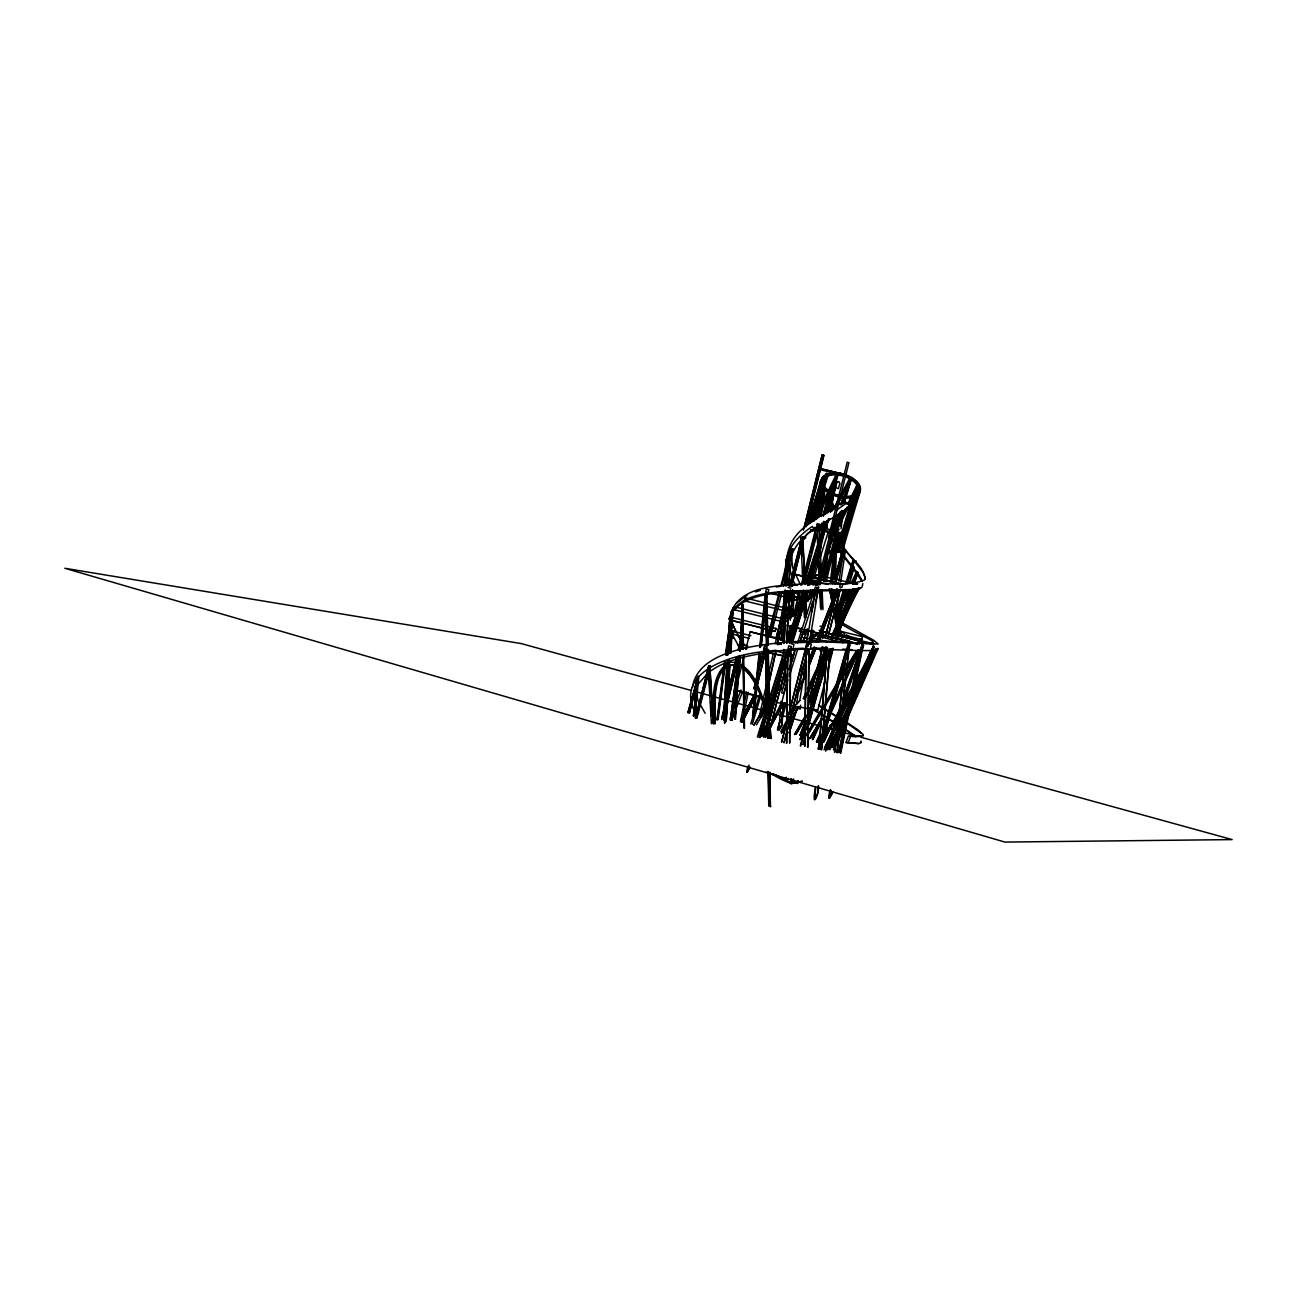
<?xml version="1.0" encoding="UTF-8"?>
<svg xmlns="http://www.w3.org/2000/svg" width="1297" height="1297" viewBox="0 0 1297 1297"><rect width="100%" height="100%" fill="white"/><g stroke="black" fill="none" stroke-linecap="round" stroke-linejoin="round"><path stroke-width="1.5" d="M846.941 722.559L857.852 729.806L863.267 734.686L863.251 735.934L848.416 735.966L846.033 742.516L858.906 743.57L860.949 742.338M860.981 741.025L860.949 742.938M861.24 736.518L852.178 736.485M729.562 627.635C725.736 587.428 788.463 592.145 814.516 590.054M786.193 781.426L786.241 777.422L786.193 781.426L788.3 778.378M786.793 727.471L786.614 743.457L786.89 727.471M787.733 651.499L786.841 723.467L787.733 651.499L789.743 648.5M789.597 742.889L789.889 716.917L789.695 742.889M790.651 649.019L789.938 712.928L790.765 646.992M804.691 746.164L805.94 648.387M804.951 746.213L806.215 648.403M807.609 747.202L808.858 649.975M807.869 747.25L809.117 650.008M742.208 604.434L742.759 649.343M831.912 601.549L832.285 589.632M832.479 583.666L834.068 534.007M833.209 603.397L833.339 599.425M833.468 597.722L833.728 589.778M834.036 579.84L835.495 534.105M837.181 524.069L837.44 516.125L836.079 516.222L835.625 530.133L840.667 513.045M834.895 595.599L835.09 589.649M837.003 530.035L835.284 583.682L844.574 550.69L842.596 550.301L835.527 575.446M782.577 640.929L782.95 631.023M783.826 607.239L784.409 591.383M785.074 573.55L786.112 559.623L785.739 569.529M783.112 640.88L783.842 621.052M784.069 615.102L784.215 611.146M784.944 591.335L784.653 599.263L785.025 591.221M785.155 585.385L785.593 573.485M784.604 619.658L784.831 613.708M786.501 568.118L785.593 559.672M784.328 641.399L785.496 609.687M786.371 585.904L786.809 574.004M782.918 640.734L783.356 630.78M786.063 567.389L786.42 561.163L786.809 565.168M783.485 640.75L783.923 630.796M784.28 621.036L784.62 614.891M747.104 772.299L749.909 766.916C745.078 778.232 746.569 768.473 749.018 765.1M783.339 703.023L782.075 725.072L779.092 729.644L780.907 701.45M781.361 689.582L782.156 679.417M783.42 653.526L783.647 649.521M783.988 643.507L786.712 595.436L789.743 590.702L786.776 642.842M779.092 729.644L781.848 725.218L783.112 703.152M784.134 685.108L785.058 669.057M786.549 642.972L789.516 590.832M784.361 684.962L785.625 662.897M727.195 666.95L723.71 715.052L726.968 662.929M727.455 654.92L728.33 640.88M728.833 632.871L729.465 622.852L730.47 622.803L729.465 622.852M727.941 654.92L729.076 636.876M729.319 632.871L729.952 622.852M725.347 704.903L725.72 698.888M726.596 684.881L726.968 678.866M728.59 652.845L728.833 648.84M729.222 642.826L729.595 636.827M729.838 632.823L730.341 624.814M726.077 721.472L729.644 664.972M730.406 652.877L731.557 634.719L730.811 640.799M724.439 723.045L727.341 666.074M728.12 654.028L731.297 611.876L732.124 616.14L729.562 652.715M724.893 723.029L728.201 660.011M728.59 653.996L731.297 611.876M725.623 709.248L725.866 705.211M724.845 722.461L725.234 716.447M725.493 712.442L726.515 696.392L725.396 712.296M728.833 660.303L726.774 692.387L728.882 660.497M729.336 652.278L731.265 622.203M725.315 722.429L729.287 660.27M726.725 705.357L725.834 719.478L726.66 709.459M726.985 701.32L727.876 687.199M728.249 681.152L729.271 665.004M730.033 652.91L730.551 644.836M724.942 712.296L725.736 700.348M726.271 692.371L726.936 682.4M727.601 672.446L728.006 666.463M728.946 652.521L729.611 642.55M730.276 632.596L730.941 622.625M729.417 652.521L732.075 612.654L732.935 612.719L730.098 653.348M725.672 714.242L726.612 700.299M726.92 695.468L727.812 682.384M728.201 676.418L729.011 664.469M729.806 652.537L730.47 642.582M730.811 637.313L731.816 622.673M732.205 616.707L732.935 612.719M725.688 719.527L729.741 660.497M726.936 705.455L727.86 691.431M728.265 685.416L729.206 671.392M730.811 647.349L731.735 633.325M726.369 719.478L729.968 665.377M730.778 653.364L732.108 633.325M739.695 657.222L734.994 719.268L739.031 656.979M739.598 651.207L742.565 605.002L740.101 651.207M735.496 719.251L739.533 656.979M740.084 648.97L743.23 605.18M788.852 640.459L789.841 626.338M790.262 620.29L791.105 608.196M791.656 600.138L792.37 590.054M789.841 632.336L790.262 626.289M790.83 618.215L792.791 589.989M792.354 614.778L792.775 608.731M793.051 604.71L793.894 592.616M792.645 616.723L794.315 592.551M824.535 513.709C821.941 511.407 832.933 486.748 828.426 498.259M765.489 651.451C735.35 653.947 673.078 670.63 695.37 713.123M692.468 687.442C696.278 660.919 727.325 651.824 749.812 647.057C779.692 641.642 810.203 639.713 840.505 641.739C895.66 646.101 870.984 642.55 841.315 624.003M714.29 696.197L714.615 720.289M694.965 693.344L694.495 699.051L696.149 707.157L698.613 712.329M818.569 786.063C818.683 796.569 811.468 809.717 815.408 787.376M818.715 749.018L827.227 650.121L819.056 749.115M814.711 799.584L815.748 787.474M814.37 799.487L817.532 794.023L818.229 785.966M821.358 749.65L830.048 648.792M821.698 749.747L822.914 735.626M823.255 731.589L830.388 648.857M822.736 577.133L823.692 567.081M823.968 581.315L826.254 557.159M825.849 573.339L827.745 553.219M833.16 495.762L832.074 506.284L833.063 506.462L832.642 508.116L831.653 507.889M831.02 503.512L831.961 493.735M695.079 714.939L698.84 676.58L698.013 676.353L693.328 715.814L695.079 714.939L693.328 715.814M694.171 716.041L698.013 676.353M758.275 675.948L753.654 716.106L752.6 715.604L755.519 687.54M756.151 681.525L759.069 653.461M759.702 647.446L765.327 593.313M754.092 716.074L753.054 715.571L755.762 689.518M757.221 675.478L759.523 653.429M760.139 647.43L764.517 605.326M764.938 601.322L765.781 593.296L766.835 593.686L761.404 645.841M753.654 716.106L760.123 653.899M760.95 645.874L766.835 593.686M759.102 667.923L760.577 653.866M820.79 481.787L822.217 481.333L820.79 481.787L807.447 525.042M830.453 582.077L833.517 554.046M831.296 582.013L833.258 563.984M833.906 557.969L834.344 553.965M831.231 598.257L832.107 590.232M835.819 556.186L836.257 552.182M836.905 546.167L837.781 538.158L836.095 537.931M829.237 797.898C839.499 778.93 824.146 812.814 830.161 789.938M834.522 752.065L844.866 662.362M845.774 654.401L846.244 650.413L849.211 645.047M829.642 798.028L830.566 790.051M834.928 752.179L846.649 650.494M836.808 752.617L840.715 718.749M841.169 714.76L843.245 696.829M843.698 692.857L844.623 684.881M845.077 680.893L847.136 662.978M847.606 658.989L848.53 651.013M837.213 752.73L849.616 645.144M816.121 584.72L816.591 580.78M824.487 513.807L825.184 507.905L827.551 508.213L827.081 512.153M824.892 513.904L825.184 507.905M782.059 615.767L785.155 589.908M785.625 585.92L789.922 550.106L790.83 549.474L792.613 550.009L788.333 585.839M785.739 607.742L782.885 631.639L781.961 632.206L780.162 631.688L781.086 631.12L785.836 591.286M786.549 585.32L790.83 549.474M782.675 626.24L783.145 622.268M784.101 614.308L784.572 610.32M787.895 582.466L788.365 578.494M789.322 570.534L789.792 566.562M790.505 560.596L790.975 556.608M836.549 549.863L838.219 536.196M840.132 520.6L841.331 510.84M842.288 503.041L843.018 497.189L844.266 496.751L844.185 503.431M837.927 544.821L838.397 540.914M840.796 521.41L841.267 517.519M837.57 551.387L839.726 533.829M840.683 526.015L842.58 510.418M843.536 502.604L844.266 496.751M838.462 550.252L838.948 546.345M841.088 528.787L843.228 511.229M716.917 719.722L724.52 661.47M725.558 653.429L729.968 623.306L726.45 655.277M717.403 719.722L725.007 661.47M726.044 653.429L729.968 623.306M717.581 719.527L724.131 669.333M724.65 665.312L725.185 661.292M725.963 655.277L728.314 637.2M728.849 633.179L729.627 627.148M718.084 719.543L725.672 661.292M806.75 639.47L808.29 629.467M800.557 705.228L800.281 709.086L797.995 708.551M876.626 650.429C841.461 651.516 803.589 645.809 767.824 652.634M821.471 515.979L822.801 506.057M823.336 502.085L825.2 488.191L824.081 487.785L820.369 515.574M730.26 720.111L738.836 656.428M739.647 650.462L740.911 642.469L740.117 648.451M730.454 720.094L739.031 656.412M740.344 656.671L731.767 720.321L742.468 691.82M731.978 720.305L740.555 656.655M742.419 642.728L741.625 648.695L742.419 642.728L740.717 642.501M819.493 515.995L820.028 512.039M820.563 508.067L822.428 494.173M823.011 498.551L823.53 494.579M714.842 691.025L715.425 687.053M834.571 611.179L835.155 607.207M838.964 581.332L843.666 549.506L845.514 549.733L840.764 581.834M835.835 615.394L839.354 591.513M852.421 584.023L855.907 576.792L856.766 571.588L851.545 582.402M856.523 575.301L857.09 571.831L851.87 582.645M796.423 704.271L799.73 700.591L796.423 704.271L802.616 666.366M804.383 656.541L805.599 648.468M807.366 638.659L815.213 590.832L818.683 587.217M799.73 700.591L805.956 662.67M809.701 640.913L818.569 587.103M827.405 502.782L828.978 496.103M787.344 555.813C791.348 526.631 822.428 517.308 842.855 501.939C860.835 503.658 839.775 511.78 835.381 516.514C817.629 526.193 797.412 536.958 790.797 557.613M791.737 554.792L792.435 550.998M843.666 549.506L845.514 549.733M742.095 722.153L748.256 692.403M805.664 602.91L808.08 591.108M823.417 516.368L825.022 508.505L827.178 509.218L825.022 508.505M806.264 601.208L807.058 597.285M824 514.747L825.2 508.862M808.031 601.338L810.058 591.497M811.663 583.634L812.473 579.694M808.631 599.636L810.657 589.795M811.857 583.909L812.668 579.97M740.376 721.829L746.553 692.079M830.712 790.019L830.356 794.169M838.575 752.341L856.814 665.085M858.873 655.18L862.651 645.922M839.046 752.519L860.187 651.353M840.278 752.957L861.403 651.872M840.748 753.119L863.121 646.068M845.19 531.721L841.737 547.48L842.953 548.096L844.25 542.178M851.545 508.7L853.264 500.82M850.119 517.698L842.953 548.096M852.275 507.84L854.853 496.021L841.915 538.547M767.143 691.512L761.323 717.144L759.296 716.511L767.273 681.071M768.359 675.283L773.304 653.591M775.249 643.863L787.101 590.784L789.16 591.367L777.503 644.382M761.323 717.144L767.37 689.647M768.651 683.762L775.557 652.326M777.292 644.479L789.16 591.367M768.44 685.627L775.768 652.245M848.627 515.963L852.94 496.265M843.763 540.719L847.2 524.961M849.778 513.142L853.231 497.383M715.814 685.238L716.625 681.606M806.588 629.969L805.729 633.893L804.027 633.568L803.102 633.276L803.978 629.353M810.901 597.966L812.635 590.119M813.932 584.234L814.808 580.31M805.729 633.893L804.788 633.601L805.664 629.677M813.024 596.312L813.9 592.389M815.635 584.525L816.494 580.602M811.727 519.854L814.403 508.116M816.17 500.285L820.628 480.717L821.941 480.782L820.142 491.093M817.499 496.897L820.628 480.717M813.041 519.935L815.716 508.181M818.391 496.443L821.941 480.782M780.924 639.697L782.74 631.882M785.463 620.161L786.825 614.292M787.733 610.384L792.256 590.848M783.177 640.361L784.085 636.438M788.154 618.831L794.494 591.448M788.495 618.718L794.834 591.319M780.599 639.826L782.853 630.05M785.123 620.29L786.485 614.421M787.846 608.552L791.932 590.978M721.91 717.598L724.245 707.886M727.05 696.213L736.372 657.336M738.236 649.57L739.63 643.734M721.651 719.495L725.834 702.001M726.774 698.11L736.566 657.287M738.431 649.505L740.295 641.723L741.057 645.857L740.133 649.748M723.353 719.77L724.293 715.879M727.082 704.222L738.269 657.53M723.548 719.722L724.488 715.831M725.882 709.994L738.463 657.466M740.328 649.684L741.252 645.793L740.295 641.723M766.414 645.987L765.117 597.641L766.705 592.891L768.1 645.322M765.684 601.613L766.705 592.891M781.848 618.539L736.015 607.158L735.286 610.044L734.475 609.833L735.188 606.947M732.059 633.957L732.773 631.136L733.907 631.38L733.194 634.201L732.059 633.957L749.131 638.367M788.317 608.747L790.181 609.201L789.468 612.071L744.3 600.787L745.029 597.868L784.555 607.79M746.894 598.339L746.164 601.257L744.3 600.787M746.877 648.776L739.225 646.652L739.922 643.847L741.949 644.317M744.348 655.212L735.577 690.328L768.1 699.715M745.807 649.359L750.185 631.801L784.539 639.745M765.343 652.002L766.089 649.003L768.602 649.651L767.84 652.667L765.343 652.002L781.848 655.471M775.022 631.299L776.011 628.478L775.022 631.299L732.432 620.615M803.394 530.262L822.185 454.923L823.887 455.474L806.556 524.961M804.01 528.446L822.185 454.923M819.137 469.401L819.396 468.379L845.449 474.637L819.526 468.525L819.137 469.401L845.304 475.821L845.449 474.637M805.94 526.793L823.773 455.296L822.314 455.085M797.136 597.074L794.721 596.49L794.007 599.36L796.423 599.944L797.136 597.074L778.297 592.081M789.143 590.994L799.163 593.896L799.876 591.01M793.229 647.479L793.975 644.463L791.138 643.734M791.656 657.644L792.402 654.693L789.922 654.045M806.41 601.905L807.383 597.998M836.241 481.479L831.896 502.344L836.273 481.544M775.752 701.936L781.491 703.59L786.306 684.33M792.062 661.227L794.948 649.667M837.035 481.738L831.896 502.344M800.136 631.363L799.114 631.12L800.719 631.542L801.692 627.635M808.988 598.387L810.933 590.589M812.392 584.736L813.365 580.845M810.009 598.663L811.954 590.865M813.414 585.028L814.386 581.121M817.094 578.073L815.537 577.635L816.251 574.766L856.895 584.282L855.355 583.845M829.983 538.06L848.919 462.753L847.233 462.202L828.394 537.671L830.096 538.158M806.312 638.173L803.913 637.589L803.167 640.523L807.026 641.577M807.755 646.376L808.501 643.361L811.371 644.074L810.625 647.09M826.659 641.593L812.976 638.027L813.705 635.092L815.748 635.595M814.986 636.584L815.716 633.666L817.061 633.974M819.153 630.326L820.093 630.585L819.364 633.471L818.423 633.228M871.471 643.928L823.092 631.898L822.363 634.8L859.571 644.074M822.152 638.14L822.882 635.206L822.655 638.237M822.752 634.914L823.092 631.898M838.64 633.844L861.857 639.534L862.57 636.697L860.641 636.211M764.582 646.311L766.754 646.895L756.167 689.274L753.995 688.658L764.582 646.311L764.014 650.251M763.058 654.093L753.995 688.658M837.554 533.732L841.688 534.299L842.126 530.976M825.492 679.369L817.726 710.48L781.491 703.59M827.924 669.657L832.285 652.164M823.514 581.299L833.906 540.492M810.106 637.832L812.084 630.05M824.47 581.413L834.393 542.503M827.048 574.02L828.524 568.183M829.513 564.292L832.479 552.635M811.176 640.232L813.657 630.504M826.027 581.883L834.457 548.826M835.933 542.989L836.922 539.098L835.381 538.612M781.54 741.997L806.993 642.712L809.344 643.393M781.799 742.046L807.269 642.728M783.907 742.63L807.836 649.23M784.166 742.678L808.112 649.246M776.028 637.913L782.513 612.8M789.5 585.741L802 537.444L803.8 537.817L791.656 586.471M776.368 638.189L780.356 622.755M781.848 616.967L782.853 613.092M789.841 586.082L802 537.444M783.826 615.118L785.333 609.331M789.322 593.864L790.327 590.005M791.316 586.131L803.8 537.817M778.184 638.594L779.675 632.806M784.166 615.427L785.658 609.639M788.154 599.976L790.651 590.33M790.068 635.562L788.333 635.092L790.83 625.43M793.326 615.767L799.309 592.583M801.303 584.85L815.262 530.749M788.333 635.092L791.543 625.381M794.04 615.718L800.525 590.573M802.016 584.769L817.483 524.831L819.185 525.334L804.74 581.396M797.039 608.52L798.044 604.661M805.015 577.619L810.495 556.364M811.484 552.506L815.975 535.126M796.747 612.33L802.243 591.059M787.701 649.748L765.165 737.426L788.787 645.825L791.17 646.473L767.629 738.058M767.548 738.058L790.586 648.451M810.657 609.444L812.652 601.727M817.11 584.363L830.015 534.202M831.507 528.414L833.987 518.784M811.727 611.6L813.705 603.883M818.683 584.574L836.062 517L834.49 516.855M815.359 602.392L818.342 590.816M819.834 585.028L837.197 517.503L836.062 517M825.346 647.446L812.311 697.786L808.825 701.304L822.671 646.927M825.686 635.319L837.181 590.8L825.346 637.411M808.825 701.304L822.849 647.09M767.711 636.762L778.865 593.702M780.891 585.871L790.505 548.68L791.494 548.68L793.164 549.231L790.635 559.007M768.683 636.827L779.837 593.734M781.864 585.904L791.494 548.68M769.413 637.265L771.423 629.434M772.445 625.527L773.969 619.658M784.085 580.521L785.609 574.652M770.369 637.33L781.524 594.253M783.55 586.422L789.111 564.892M761.29 736.177L768.91 706.768M761.615 736.469L764.16 726.677M763.317 736.712L783.112 660.303M763.641 736.988L776.53 685.708M789.76 642.128L794.834 622.56M787.474 651.256L776.611 693.165L774.714 692.679M777.876 689.712L778.865 685.918M786.258 657.384L787.733 651.694M791.332 642.518L799.601 610.06L798.028 609.671M791.543 642.89L803.994 594.075M807.01 582.483L808.68 577.165M809.523 578.559L810.203 575.933L808.663 575.56L807.982 578.17L809.523 578.559L810.657 581.623L809.117 581.234M817.369 548.307L817.985 545.94L819.38 546.28L819.704 551.711L818.31 551.371L817.369 548.307L818.764 548.647L819.704 551.711M806.734 591.043L800.233 616.107L806.556 590.589M808.047 584.801L814.321 560.547M808.226 585.255L810.058 577.084M819.234 547.334L810.366 582.612L823.206 532.208M819.623 551.501L826.27 525.009L825.151 524.734M826.043 529.289L827.016 525.512M830.437 512.299L832.479 505.133M827.081 526.825L826.594 528.706L826.4 524.15L825.265 523.891M808.663 701.126L812.149 697.624L825.168 647.284M827.681 637.605L840.197 589.195M827.843 637.751L840.375 589.341M822.622 740.117L830.615 725.623L822.898 740.247M687.961 712.588L697.397 679.158L687.961 712.588L689.453 712.945L698.24 679.401M695.614 686.745L689.453 712.945M695.532 717.808L708.648 665.653L710.497 666.058L708.648 665.653M696.035 715.895L709.119 665.799M710.026 665.928L696.424 718.003L695.062 717.679M696.894 718.133L707.967 675.705M797.995 780.875L797.606 783.534L798.271 781.005M777.487 729.757L780.162 720.094M781.232 716.22L784.961 702.698M777.552 729.822L780.227 720.159M781.28 716.301L785.025 702.779M778.93 730.114L779.935 726.174M781.588 720.451L786.339 702.99M791.527 778.751L790.457 782.61L791.202 778.654M800.314 745.824L806.199 724.585M807.269 720.727L827.097 649.278M800.638 745.921L806.004 726.612M807.609 720.808L827.437 649.359M793.342 779.189L792.613 783.161L793.683 779.302M802.989 744.462L806.199 732.886M807.269 729.027L829.205 649.927M803.313 744.559L805.988 734.913M807.593 729.125L829.545 649.992M830.615 592.842L831.701 588.984M830.81 592.761L831.912 588.887M834.636 579.208L842.596 550.301M819.315 639.778L820.952 633.974M835.106 583.699L841.104 562.428M831.49 597.155L833.128 591.335M818.05 748.855L846.13 649.667M818.472 748.969L848.206 643.928L850.021 644.512L820.32 749.471M819.915 749.358L844.655 661.908M842.11 539.568L858.387 484.592L857.122 484.656L841.38 537.704M842.645 540.395L858.387 484.592M843.617 542.259L858.695 491.223L860.041 491.628L843.617 547.172L842.256 546.75L843.861 546.442L841.737 547.48M835.771 620.274L844.882 589.454M846.584 583.666L853.41 560.547L856.036 561.196L853.41 560.547M836.241 622.236L845.936 589.454M847.638 583.666L854.464 560.531M837.359 620.923L840.213 611.292M841.348 607.434L843.05 601.662M851.578 572.771L853.28 567M837.83 622.868L847.508 590.103M849.778 582.402L854.334 566.984M836.419 550.998L852.648 496.394M837.408 550.658L853.069 497.918M838.494 547.983L840.18 542.324M838.932 549.523L841.153 542M850.654 509.98L854.561 496.783L853.621 496.038M840.699 504.841L842.953 497.335L844.525 498.275L842.953 497.335M841.51 503.787L843.196 498.161M833.241 533.245L836.646 521.864M837.781 518.07L838.916 514.277M841.753 504.792L850.427 477.685L851.594 478.334L844.234 503.009M827.972 551.922L831.896 538.774M842.596 503.09L844.282 497.448M840.213 511.845L833.955 532.71L835.155 533.375L841.964 510.596M843.05 502.361L850.427 477.685M828.232 552.717L832.155 539.584M844.071 501.663L851.594 478.334M750.752 723.937L759.523 694.884M752.341 724.293L760.399 697.073M821.455 528.933L823.757 521.345M826.059 513.774L838.138 473.972L836.776 473.827L824.681 513.596M822.233 527.863L823.968 522.172M826.838 512.704L838.138 473.972M828.216 511.456L833.339 494.562M769.591 718.408L774.244 703.023M784.166 670.306L786.501 662.605M792.321 643.361L808.063 591.416M810.398 583.715L818.569 556.77M837.44 495L839.191 496.248L837.44 495A18.369 10.263 16.5 0 1 824.13 485.937M820.077 528.754L821.812 523.08M820.855 527.701L822.006 523.907M824.892 514.439L835.252 480.344M761.355 735.594L763.722 727.86M769.624 708.519L771.391 702.715M772.574 698.856L775.525 689.177M794.429 627.278L797.379 617.615M815.083 559.574L816.851 553.787M762.069 735.286L764.436 727.536M763.576 736.177L778.897 685.87M791.851 643.296L807.772 591.059M809.539 585.255L821.309 546.556M832.512 509.802L833.695 505.927L831.62 505.425M764.273 735.853L766.64 728.103M811.614 522.172L826.124 474.961L827.097 474.589L828.053 475.367L814.143 520.713M813.187 519.935L827.097 474.589M813.754 519.173L825.913 479.517M816.332 510.888L819.785 499.621M821.504 493.995L823.238 488.369L824.373 488.175L825.103 489.001L817.061 515.266M815.748 516.336L824.373 488.175M782.756 707.951L784.182 703.963M803.086 642.258L807.237 628.753M807.528 524.264L820.871 481.009M809.474 522.723L822.217 481.333M781.605 708.389L780.47 705.422L781.653 701.58M799.99 641.902L802.94 632.271M800.233 641.756L803.183 632.125M786.825 650.591L759.653 737.458L787.214 651.11M789.597 643.442L805.777 591.594M808.177 583.909L828.54 518.622M830.939 510.937L832.723 503.852L830.647 503.349L827.616 512.996M813.592 578.705L818.91 561.714M820.077 557.937L828.345 531.511M760.253 737.523L757.399 736.874L784.636 650.024M787.052 642.307L803.41 590.2M805.226 584.412L824.584 522.659M758.599 735.026L785.025 650.559M787.425 642.89L803.637 591.059M806.637 581.461L825.249 521.961M828.248 512.364L830.647 503.349M789.241 642.858L805.55 590.735M807.366 584.947L827.291 521.232M830.307 511.585L832.723 503.852M836.208 613.173L843.536 590.103M845.984 582.418L852.696 561.261L853.799 561.569L847.087 582.726M836.695 615.427L844.639 590.427M850.41 577.473L853.475 567.859M787.636 673.516L781.572 692.857L783.696 693.457L787.895 679.904M788.981 669.771L795.661 648.516M797.623 642.842L815.408 586.974L817.629 587.687L800.346 641.529M789.241 676.142L797.768 649.132M789.208 728.963L794.023 713.48M850.556 736.307L848.173 742.841L858.906 743.57M730.811 613.919L729.044 619.269L728.801 618.442M733.162 607.742L731.378 613.108L731.135 612.281C741.073 586.131 775.93 586.049 799.536 584.153C820.774 581.105 844.185 587.817 864.272 580.116L865.148 578.478M858.695 491.223L860.041 491.628M800.006 739.355L805.81 722.234M807.739 716.511L810.301 708.908M800.265 739.566L806.053 722.429L800.768 735.561M807.982 716.722L810.544 709.119M802.827 737.831L806.037 728.314M809.895 716.884L812.473 709.264M829.188 659.719L833.047 648.289M835.625 640.669L836.905 636.859M803.07 738.042L806.296 728.525M810.139 717.095L812.716 709.475M829.432 659.946L833.29 648.516M835.852 640.896L837.149 637.086M810.787 706.184C813.414 708.227 809.296 701.661 813.397 698.532M837.522 627.764L850.573 589.519M852.518 583.78L856.442 572.317L857.836 572.285L854.269 583.974M811.792 704.449L813.754 698.726M843.082 612.67L850.265 591.627M854.172 580.164L856.442 572.317M812.165 706.281L814.127 700.526M818.034 689.047L823.255 673.727M830.437 652.683L831.734 648.857M838.916 627.797L840.861 622.057M842.823 616.302L844.136 612.476M846.746 604.824L851.951 589.503M853.912 583.763L857.836 572.285M813.819 702.634L824.26 672.008M830.777 652.877L832.09 649.035M825.865 749.131L839.532 709.281M842.791 699.796L862.148 644.933L863.51 645.468L841.396 709.897M825.686 751.19L840.002 709.443M842.612 701.855L862.148 644.933M827.275 749.536L837.019 721.116M840.926 709.735L856.523 664.259M827.745 749.715L840.099 713.69M807.95 524.458L826.692 473.356L827.924 473.924L810.349 523.015M808.436 524.345L826.692 473.356M810.544 521.248L815.262 508.035M825.395 479.728L827.924 473.924M842.888 535.321L844.979 529.646M852.648 508.813L858.841 490.671L860.187 490.817L842.175 541.173L840.796 540.995L858.841 490.671M842.061 540.071L860.187 490.817M730.227 718.36L740.944 689.907M833.371 749.585L836.922 740.198M839.046 734.572L849 708.308M851.124 702.682L870.287 652.051L873.448 647.073L837.035 744.786M833.858 749.828L835.998 744.202M838.835 736.696L847.363 714.177M848.773 710.432L870.79 652.278L873.951 647.3M837.246 742.662L845.06 722.056M847.184 716.43L873.448 647.073M695.127 691.447L697.899 684.378L707.886 673.111M800.962 680.974L797.282 690.361L800.784 680.844M803.735 673.338L805.194 669.576M808.89 660.189L814.046 647.057M816.251 641.431L836.905 588.87M803.183 675.348L805.388 669.722M808.339 662.2L814.24 647.187M816.445 641.545L837.1 588.984M801.984 683.357L806.394 672.105M808.615 666.48L815.975 647.706M818.18 642.08L838.819 589.551M797.088 690.231L799.211 691.009L805.842 674.116M808.793 666.609L816.17 647.835M818.375 642.21L839.013 589.665M799.86 735.302L805.826 720.305M808.08 714.679L810.317 709.054M800.071 735.415L806.053 720.419M808.29 714.793L809.798 711.048M800.979 735.675L806.215 722.542M809.247 700.899L824.13 663.626M835.3 635.66L853.896 589.065M808.825 702.99L822.963 667.566M835.608 635.87L854.22 589.276M810.56 702.504L818.747 682.011M823.206 670.825L826.173 663.383M829.156 655.925L832.139 648.468M835.852 639.145L855.939 588.838M810.122 704.595L819.056 682.222M821.293 676.629L826.497 663.594M829.48 656.136L832.447 648.678M836.176 639.356L856.263 589.033M718.149 676.726L719.365 673.889M832.431 746.991L837.311 735.902M838.932 732.221L847.054 713.755M858.419 687.913L860.851 682.368M871.422 658.373L873.854 652.845L878.085 648.613L846.406 720.581M832.852 747.25L836.922 738.025M838.543 734.329L847.476 714.015M849.097 710.334L874.275 653.104L878.085 648.613M839.499 735.075L841.931 729.546M845.984 720.321L874.405 655.747M876.026 652.051L877.647 648.354M838.284 739.031L842.353 729.806M850.102 477.669L851.643 477.685L834.782 509.137M823.141 741.608L830.42 725.185L831.231 725.493L823.968 741.933M823.417 741.738L830.42 725.185M823.692 741.803L831.231 725.493M816.38 741.868L820.531 732.692M823.011 727.195L843.731 681.347M845.385 677.683L857.82 650.186M816.867 742.111L820.174 734.783M824.325 725.607L830.129 712.783M831.782 709.102L842.547 685.27M846.698 676.11L857.463 652.261M817.288 741.9L820.612 734.556M823.109 729.044L858.76 650.105M817.775 742.16L820.271 736.647M827.729 720.127L859.246 650.364M806.037 693.117L803.54 698.613L805.696 692.938M807.366 689.274L826.546 647.171M830.712 638.027L853.231 588.595M807.707 689.453L826.886 647.349M831.053 638.189L853.572 588.757M816.218 673.354L804.902 699.148L803.2 698.435M818.715 667.858L827.048 649.57M832.058 638.594L853.702 591.043M807.399 693.652L816.559 673.532M819.072 668.036L826.562 651.58M832.398 638.773L854.885 589.373M812.327 739.274L821.601 719.154M812.603 739.42L821.925 719.284M812.927 739.549L821.358 721.245M828.216 749.034L838.429 727.05M840.148 723.386L850.362 701.401M852.064 697.737L863.154 673.921M866.558 666.593L874.227 650.105M828.653 749.261L849.113 705.292M852.518 697.964L874.681 650.316M830.307 747.672L836.273 734.864M839.678 727.552L846.487 712.912M854.999 694.608L865.212 672.64M866.915 668.976L871.179 659.833M829.902 749.731L847.784 711.307M853.75 698.483L876.74 649.067L875.54 648.484M824.454 747.866L834.863 726.028M840.926 713.285L873.513 646.214L874.34 646.733L825.832 748.499M824.081 749.925L837.1 722.64M841.429 713.528L851.837 691.706M854.431 686.243L873.513 646.214M826.205 746.44L836.597 724.634M840.926 715.539L850.459 695.549M873.011 645.971L873.838 646.49L853.912 688.285L864.434 666.058M815.683 519.627L837.911 473.356L836.792 473.162L813.705 521.199M817.159 518.687L838.511 474.199L837.911 473.356M825.93 746.618L836.354 724.504M840.829 715.62L851.286 693.457M868.86 657.239L871.471 651.451M829.075 741.414L836.873 724.764M839.581 719.527L849.162 699.18M852.729 692.16L862.327 671.797M866.753 662.962L871.989 651.694M835.009 616.626L848.06 589.6M835.349 616.869L847.525 591.659M791.397 710.399L794.023 704.984M820.174 650.818L821.909 647.203M835.852 618.329L849.794 589.438M791.754 710.626L794.364 705.211M820.515 651.062L822.249 647.446M836.192 618.556L850.135 589.681M852.745 584.266L855.907 576.792M833.209 533.748L835.057 534.526L859.214 484.867L858.436 483.797L848.935 503.301M810.593 686.502L814.127 679.223M817.645 672.203L826.529 653.769M837.975 630.439L858.387 588.319M808.388 692.176L814.581 679.45M818.083 672.43L826.967 653.996M838.429 630.65L858.825 588.546M834.068 531.981L845.304 508.927M847.898 503.609L857.398 484.121M847.217 506.851L834.247 533.44L835.057 534.526M834.003 534.818L836.597 529.5M840.91 520.632L846.957 508.229M848.676 504.679L855.582 490.493M769.753 725.769L781.783 702.342M770.386 727.309L781.621 705.763M770.531 727.422L781.767 705.892M740.733 720.451L754.724 693.992M743.651 715.279L754.838 694.106M742.03 722.105L756.021 695.614L742.143 722.234M788.852 724.326L798.336 706.525M789.095 724.569L798.579 706.784M780.762 731.557L787.457 719.057M791.397 712.004L795.093 704.757M781.41 732.951L788.025 720.516M790.878 715.198L795.612 706.314M781.653 733.21L795.855 706.573M783.339 730.341L787.992 721.635M793.569 711.161L795.434 707.676M827 520.632L822.314 529.371L823.238 530.83L822.006 530.084M832.301 510.856L850.427 476.939M824.487 528.365L829.172 519.627M825.119 527.328L829.788 518.605M838.219 502.879L851.318 478.415M835.981 532.224L837.23 532.581L839.11 529.176M821.277 743.311L839.662 710.043M842.564 704.79L854.172 683.778M856.117 680.277L870.627 653.996L868.228 659.541M821.277 743.894L839.629 710.659M842.531 705.422L854.139 684.427M856.069 680.925L865.731 663.432M867.661 659.946L872.492 651.191M821.763 743.619L852.745 687.572M856.604 680.568L863.38 668.312M821.763 744.202L837.23 716.203M839.159 712.702L854.626 684.719M856.571 681.217L863.332 668.976M865.261 665.474L872.994 651.483M836.808 627.148L840.715 620.144M847.541 607.904L858.274 588.66M823.806 650.818L825.751 647.316M837.44 626.354L841.348 619.366M843.293 615.864L845.239 612.379M847.2 608.877L851.091 601.889M853.037 598.403L858.89 587.914M837.23 627.408L842.11 618.669M847.962 608.163L858.695 588.919M824.227 651.078L826.173 647.576M836.889 628.364L841.769 619.626M847.622 609.136L859.311 588.173M823.271 737.604L830.356 725.493M823.546 737.734L830.615 725.623M719.981 672.462L727.066 663.918M753.946 725.007L767.321 702.488M754.011 725.088L760.172 714.696M762.231 711.226L767.37 702.569M756.491 724.845L765.7 709.167M794.445 734.442L805.81 715.296M807.869 711.826L809.944 708.34M794.672 734.588L806.021 715.441M808.096 711.956L810.155 708.486M796.018 733.924L810.495 709.54M796.245 734.07L806.572 716.641M807.82 732.124L823.336 706.168M825.411 702.715L856.442 650.835M808.29 732.416L824.843 704.741M826.902 701.288L843.455 673.613M846.552 668.425L856.895 651.126M807.01 735.237L822.557 709.248M824.633 705.795L857.787 650.348M807.48 735.529L835.463 688.756M837.522 685.286L843.747 674.894M845.822 671.424L857.22 652.375M809.312 738.836L821.698 718.554M810.625 737.312L821.958 718.716M810.268 738.009L821.617 719.397M810.544 738.171L821.893 719.559M871.13 654.288L873.011 651.256M807.204 646.911L808.939 643.912M731.93 612.346C744.786 595.939 768.083 593.831 787.409 591.886M711.388 723.71L708.227 668.15L709.799 666.155L713.577 723.839M710.27 666.301L708.227 668.15M742.37 667.436C711.729 652.115 713.01 707.011 715.296 723.856M739.258 665.62C711.923 659.833 714.76 704.109 715.522 720.678M798.693 609.12L782.983 624.619L792.564 627.018M804.399 603.494L814.386 593.637M736.485 603.024L747.056 595.42M846.811 502.896L836.97 509.867M791.689 550.641L792.613 550.009M812.408 526.355C798.466 535.612 784.02 550.268 785.869 568.394M710.902 670.825C726.952 659.557 746.829 655.942 765.83 652.861M819.347 526.939L821.731 525.415M759.296 716.511L761.534 717.046M822.784 528.771L827.308 526.76M768.035 771.472L768.748 805.632L770.386 806.572L769.996 772.266M768.748 805.632L770.71 806.426M828.053 475.367L826.124 474.961M787.101 590.784L788.949 591.448M860.073 587.719L852.486 589.649L818.164 589.957M816.753 524.215L819.137 523.907L821.374 573.76M755.519 591.935L760.285 590.346M838.235 552.198L836.306 551.809M858.176 485.175L859.214 484.867M765.473 648.938L767.435 649.7L765.473 648.938L766.722 709.2M837.23 532.581L841.186 532.548M854.804 584.282L857.755 583.747M825.103 489.001L823.238 488.369M800.265 781.572C788.187 786.322 777.957 776.514 767.516 771.942M776.287 586.99L780.048 586.422M802.892 583.65L800.833 537.558L802.681 537.298L805.242 583.78M800.833 537.558L803.183 537.72M777.519 644.56L781.491 644.09L777.162 643.15M769.461 650.997L775.411 650.3L779.74 651.24M836.938 538.255L837.781 538.158M833.209 605.683L834.587 605.537M846.033 742.516L854.707 742.922M744.121 725.753L743.538 656.963M798.628 781.459L787.717 782.075L791.154 783.647L802.259 781.264L791.154 783.647L791.705 782.983L773.142 773.725M842.564 623.014L873.902 640.41L878.134 644.025L821.747 641.885L795.401 642.745L791.073 641.788M858.906 485.435L857.122 484.656M789.792 585.547L797.687 585.158M789.387 591.789L814.597 590.946M818.245 590.848L852.502 590.54L860.073 588.595L861.986 587.201L862.878 583.618M810.203 648.143L827.778 648.305M732.075 612.654L732.481 612.719M792.191 549.231L793.164 549.231M852.178 736.323L857.058 736.42M848.692 649.521L851.999 649.651M826.189 553.171L827.616 553.235M821.05 481.252L822.363 481.317M835.998 516.028L837.44 516.125M834.636 516.125L836.079 516.222M842.774 649.116L846.714 649.392M828.832 496.038L829.772 496.151L828.588 495.908M838.332 474.815L836.776 473.827M858.938 491.774L860.284 491.92M837.392 474.021L838.511 474.199M756.167 689.274L766.754 646.895M747.137 692.566L735.577 690.328L759.053 696.084M803.102 633.276L804.788 633.601M802.308 537.817L804.124 538.19M767.84 652.667L784.328 656.12M774.098 650.818L785.074 653.153M804.578 641.091L808.89 642.047M807.172 649.181L802.843 648.241L789.338 648.938L793.667 649.894M810.463 577.392L840.699 584.169M809.733 580.278L828.426 584.444M772.461 774.568L776.433 775.476M739.225 646.652L741.252 647.122M815.294 648.241L822.849 649.975M815.537 577.635L844.866 584.477M802.956 576.046L795.839 574.522L801.416 576.095M800.719 631.542L801.741 631.785M812.976 638.027L815.002 638.529M825.249 525.139L826.27 525.009M818.91 549.036L820.304 549.377M807.95 708.081L817.726 710.48L808.226 707.757M845.158 502.896L850.54 504.517L842.855 501.939L849.211 503.885M809.782 578.64L811.322 579.029L810.203 575.933M808.809 581.85L810.203 582.191M788.057 587.476L790.846 588.173M837.408 630.504L862.57 636.697M787.603 611.6L789.468 612.071M820.093 630.585L825.962 632.028M837.684 634.93L873.838 643.879M734.475 609.833L781.134 621.393M823.482 632.012L871.924 644.058M835.009 637.346L849.681 640.945M827.243 580.959L828.232 581.202M799.325 612.492L800.865 612.881L799.601 610.06M798.498 615.313L800.054 615.702M795.71 627.424L801.497 628.883M805.356 629.839L822.72 634.184M796.407 627.975L823.238 634.687M834.733 637.573L838.559 638.529L829.658 589.114M731.216 617.275L776.011 628.478M814.873 584.866L817.694 585.563M822.882 635.206L857.349 643.831M732.756 620.679L775.298 631.331M820.012 626.192L821.925 626.678M859.927 639.048L861.857 639.534M815.716 633.666L857.155 644.139M790.132 782.513L792.613 783.161M775.801 689.777L777.795 690.28L775.801 687.767M732.773 631.136L750.963 635.757M813.705 635.092L843.131 642.68M792.175 641.675L796.001 642.68M818.926 648.662L826.562 650.656M771.342 593.41L796.423 599.944M750.185 631.801L784.847 640.864M803.913 637.589L817.888 641.269M739.922 643.847L747.688 645.89M697.105 677.488L697.948 677.715M789.046 635.06L790.765 635.53M691.155 690.442L521.232 643.588L64.85 568.281L1004.916 842.077L1232.15 839.597L861.062 737.28M697.008 692.047L765.36 710.902M773.174 713.058L788.803 717.354M792.71 718.441L822.006 726.515M825.913 727.585L837.635 730.827M841.542 731.897L855.209 735.675M816.251 574.766L817.807 575.203M781.086 631.12L782.885 631.639M790.1 591.124L799.163 593.896M863.51 645.468L861.662 644.787M838.673 533.018L841.364 533.975M735.869 662.329L739.031 663.416M826.205 473.502L827.421 474.07M858.809 641.285L846.422 634.882M849.713 478.236L850.881 478.901M837.44 716.674L818.666 705.098M831.458 713.609L835.981 716.366M839.062 717.679L845.563 721.683M835.203 722.802L813.089 708.924M827.729 718.765L835.252 723.418M820.353 706.752L828.443 711.761M821.374 714.825L813.17 709.572M836.873 724.423L841.721 727.455M839.759 630.634L844.752 633.828M846.957 723.191L861.451 733.356M844.687 728.736L855.582 736.064M844.72 729.352L855.598 736.664M741.738 667.031C755.357 677.293 761.274 694.446 765.846 710.221M741.608 664.891L748.029 670.922L756.086 683.292M767.094 772.558L765.781 772.315M744.867 669.592C756.086 680.925 761.615 696.473 765.7 711.567M854.528 561.39L843.78 548.42M851.108 566.059L839.305 551.079M855.647 562.703L863.008 572.415L865.131 577.489M852.307 567.421L862.132 581.51M843.018 497.189L843.666 497.999M776.708 684.313L778.686 686.875M810.544 530.311L811.176 531.154M737.474 644.479L739.647 647.414M739.857 648.16L731.103 632.45M745.191 645.76L739.76 638.416L732.692 624.668M743.23 643.588L737.474 634.963M705.13 713.269L697.899 700.315L696.586 693.798M795.888 592.275L800.427 598.501M843.747 547.496C850.07 558.407 864.078 565.962 865.148 579.37M842.628 545.826L837.149 537.363M839.272 550.155L858.533 574.214L862.148 580.618M840.829 539.601L841.364 540.444M831.912 538.304L834.911 543.362M831.961 539.244L833.955 542.616M800.573 585.028L792.856 568.297L791.381 556.672M793.342 580.813L795.499 585.401M789.306 579.937L792.191 586.066M798.903 612.719L800.184 615.508M798.077 611.244L799.649 611.633M757.043 685.059L766.349 710.951M731.33 633.228L733.518 638.221M735.821 632.158L732.108 622.317M792.289 577.846L789.905 569.253M766.478 709.556C760.577 691.577 752.536 661.6 729.206 662.183C709.556 674.683 713.155 703.444 714.404 723.596M829.205 588.692L831.182 596.442M834.636 609.979L835.625 613.854M837.1 619.658L838.575 625.478M839.564 629.337L841.542 637.086L839.726 629.385M830.064 588.903L833.29 602.408M834.668 608.18L838.348 623.598M832.642 508.116L832.496 503.982L833.063 506.462M768.602 718.506L769.251 722.153M767.986 718.165L770.742 738.301M767.613 720.305L769.932 738.009M769.915 725.817L771.342 738.625M770.11 733.064L770.548 738.333M709.799 666.155L713.107 723.71M709.264 678.201L710.059 692.095M710.626 702.017L711.405 715.895M833.695 505.927L833.728 506.754M822.087 589.713L822.979 609.655M819.477 544.01L819.85 551.987M820.385 563.936L820.563 567.924M821.633 591.837L822.347 607.774M817.288 524.02L818.277 545.956M818.456 549.944L819.98 583.861M820.239 589.843L821.131 609.785M817.207 534.169L817.742 546.134M818.18 556.089L819.072 576.014M819.704 589.973L820.515 607.904M805.875 597.787L806.588 613.805M802.681 537.298L804.74 583.391M805.356 597.431L806.264 617.469M801.351 537.979L802.162 555.991M802.697 568.005L803.313 582.013M804.383 606.039L804.74 614.048M803.248 591.659L803.427 595.663M803.702 601.678L804.416 617.712M826.789 507.694L826.951 511.926M841.737 533.116L841.769 534.202M768.262 651.37L769.559 699.764M769.883 711.875L770.094 719.932M766.235 592.956L767.646 645.387M767.808 651.434L769.089 699.845M769.526 715.976L769.64 719.997M766.332 625.786L766.867 645.922M766.997 668.133L767.856 700.364M767.467 651.71L768.521 701.936M768.732 711.988L768.91 720.03M769.202 734.086L769.283 738.106M767.143 651.807L768.278 706.071M768.489 716.122L768.57 720.143M768.862 734.215L768.959 738.236M769.672 772.396L770.386 806.572M765.846 650.851L767.094 711.096M767.354 723.159L767.646 737.215M768.408 773.352L769.072 805.486M767.013 723.272L767.321 737.328M742.711 604.386L743.424 648.873M742.63 608.893L743.262 649.294M743.392 657.384L744.51 728.087M743.035 656.995L743.992 728.136M835.576 472.805A20.249 11.316 16.5 0 1 854.966 479.777A20.249 11.316 16.5 0 1 859.603 492.276M858.825 493.346A20.249 11.316 16.5 0 1 857.82 494.303M856.62 495.162A20.249 11.316 16.5 0 1 853.621 496.459M850.005 497.189A20.249 11.316 16.5 0 1 843.78 497.173M837.246 495.811A20.249 11.316 16.5 0 1 833.079 494.238M831.118 493.265A20.249 11.316 16.5 0 1 829.269 492.195M827.583 491.044A20.249 11.316 16.5 0 1 826.043 489.812M822.606 485.824A20.249 11.316 16.5 0 1 821.893 484.462M821.406 483.1A20.249 11.316 16.5 0 1 833.468 472.805M820.952 482.468A20.249 11.316 16.5 0 1 848.384 476.631A20.249 11.316 16.5 0 1 853.41 497.173M851.675 497.61A20.249 11.316 16.5 0 1 832.852 494.951M830.891 493.979A20.249 11.316 16.5 0 1 823.319 487.899M822.379 486.537A20.249 11.316 16.5 0 1 821.196 483.813M807.804 533.229A18.693 9.971 16.6 0 1 835.09 535.888A18.693 9.971 16.6 0 1 835.608 551.744M834.003 552.1A18.693 9.971 16.6 0 1 826.562 552.246M805.583 538.32A18.693 9.971 16.6 0 1 805.81 536.066M806.264 535.029A18.693 9.971 16.6 0 1 806.929 534.088M812.846 527.83A20.59 10.992 16.6 0 1 836.987 533.294A20.59 10.992 16.6 0 1 842.742 547.804M831.831 551.549A20.59 10.992 16.6 0 1 829.723 551.517M810.512 530.1A20.606 10.992 16.6 0 1 841.899 540.217A20.606 10.992 16.6 0 1 827 553.154M804.14 539.13A20.606 10.992 16.6 0 1 803.881 536.553M858.533 488.434A18.369 10.263 16.5 0 1 855.015 494.4M852.307 495.584A18.369 10.263 16.5 0 1 841.396 495.957M823.06 483.457A18.369 10.263 16.5 0 1 823.546 478.869M828.88 474.978A18.369 10.263 16.5 0 1 835.917 474.118M837.894 474.264A18.369 10.263 16.5 0 1 839.889 474.54M841.915 474.961A18.369 10.263 16.5 0 1 843.909 475.513M845.871 476.177A18.369 10.263 16.5 0 1 849.584 477.863M851.27 478.852A18.369 10.263 16.5 0 1 852.826 479.922M855.453 482.241A18.369 10.263 16.5 0 1 856.49 483.473M858.128 487.948A18.385 10.263 16.5 0 1 855.907 494.352M852.097 496.297A18.385 10.263 16.5 0 1 841.186 496.67M837.23 495.713A18.385 10.263 16.5 0 1 833.42 494.287M831.653 493.411A18.385 10.263 16.5 0 1 823.919 486.651M822.622 482.954A18.385 10.263 16.5 0 1 843.698 476.226M845.66 476.891A18.385 10.263 16.5 0 1 857.106 485.435M842.175 541.822A18.693 9.987 16.6 0 1 836.16 549.896M834.555 550.268A18.693 9.987 16.6 0 1 829.091 550.577M839.726 483.813L838.397 488.71L835.171 487.283L836.808 481.479L839.175 481.836L839.726 483.813M766.414 588.968L765.684 591.918L768.132 592.518L768.862 589.568L766.414 588.968M840.359 583.99L839.629 586.941L841.85 587.525L842.58 584.59L840.359 583.99M797.152 708L789.111 733.016L797.282 708.081M850.702 504.614L846.503 503.512L850.702 504.614"/></g></svg>
